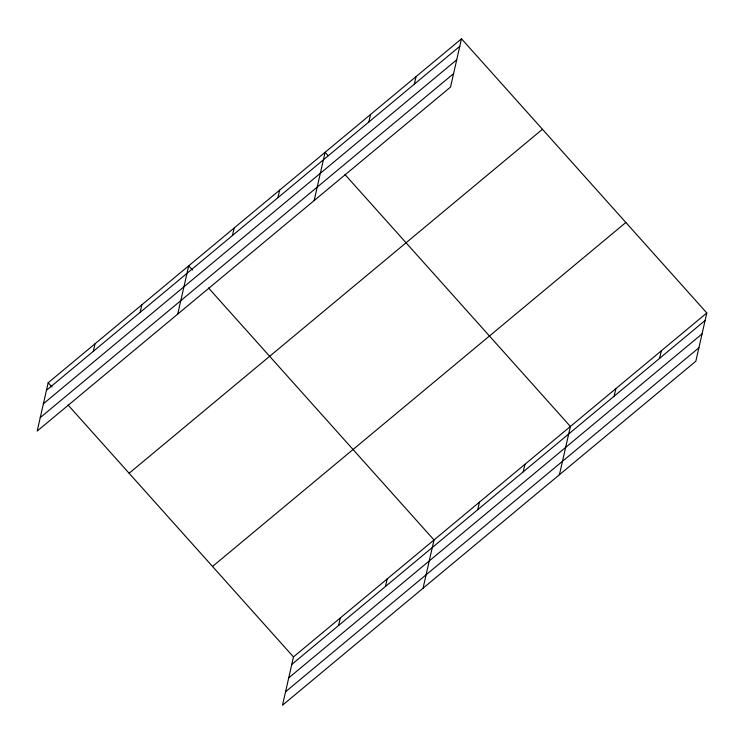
<?xml version="1.0" encoding="UTF-8"?>
<svg xmlns="http://www.w3.org/2000/svg" width="744" height="744" viewBox="0 0 744 744"><rect width="100%" height="100%" fill="white"/><g stroke="black" fill="none" stroke-linecap="round" stroke-linejoin="round"><path stroke-width="1.12" d="M461.494 38.8L48.165 382.779L37.2 431.046L450.529 87.076L461.494 38.8L706.8 312.954L695.835 361.221L282.506 705.2L293.471 656.924L706.8 312.954M93.298 351.326L95.009 343.793M140.142 312.341L141.853 304.808M177.732 314.098L188.697 265.822L192.519 270.091M232.453 235.523L234.165 227.99M277.921 197.681L279.632 190.148M314.135 200.582L325.1 152.315L328.151 155.728M368.857 122.007L370.568 114.474M414.324 84.174L416.036 76.641M338.604 625.481L340.315 617.939M385.448 586.495L387.159 578.962M423.038 588.244L434.003 539.977L208.553 288.012M477.76 509.668L479.471 502.135M523.218 471.836L524.939 464.303M559.432 474.737L570.397 426.461L344.956 174.505M614.153 396.161L615.865 388.628M659.621 358.32L661.332 350.787M46.454 390.312L459.783 46.333M43.403 403.75L456.732 59.78M40.25 417.607L453.589 73.628M129.121 473.249L542.45 129.27M212.524 566.454L625.853 222.484M291.76 664.457L705.089 320.487M288.7 677.905L702.029 333.926M285.557 691.753L698.886 347.783M48.165 382.779L51.987 387.047M68.02 404.969L293.471 656.924"/></g></svg>
